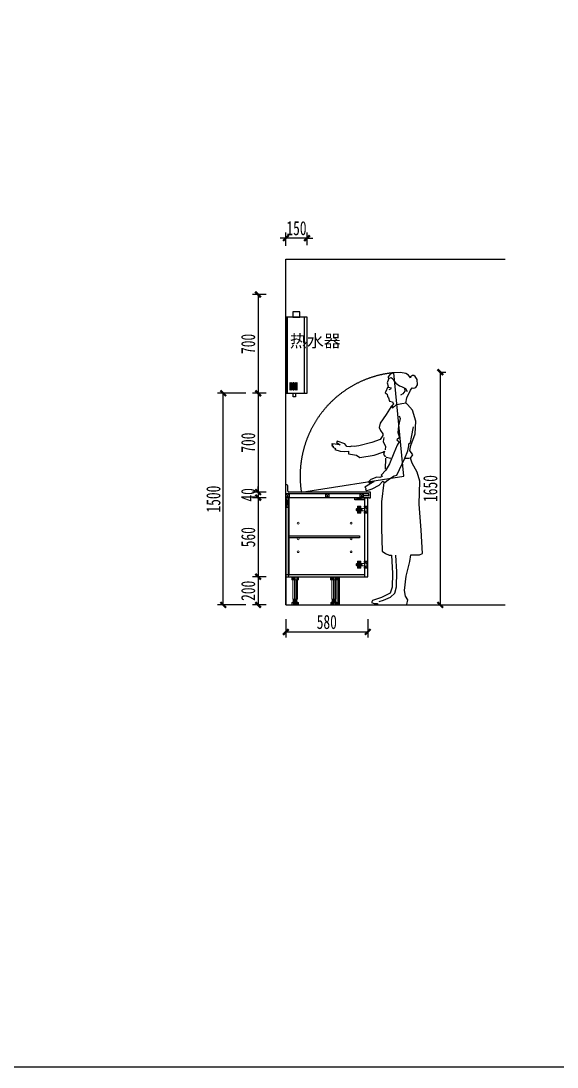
# Model space of a CAD drawing. Header units: millimetres. Extents: x 3104083 to 3173399, y -3165492 to -3044687.
# Drawn here: x 3123048 to 3126849, y -3144882 to -3137467 of the extents above; entities that cross this region are included whole.
import ezdxf

# ---------------------------------------------------------------- set-up
doc = ezdxf.new("R2010")
doc.units = ezdxf.units.MM
doc.header["$LTSCALE"] = 500
doc.header["$MEASUREMENT"] = 0
doc.header["$PDMODE"] = 2
doc.linetypes.add('ACAD_ISO03W100', pattern=[30, 12, -18])
doc.layers.get('0').update_dxf_attribs({"linetype": 'CONTINUOUS'})
doc.layers.get('DEFPOINTS').update_dxf_attribs({"linetype": 'CONTINUOUS'})
for name, color, linetype in [('1', 1, 'CONTINUOUS'), ('D-节点尺寸', 5, 'CONTINUOUS'), ('ZB_厨柜', 7, 'CONTINUOUS'), ('台面', 4, 'CONTINUOUS'), ('柜体', 2, 'CONTINUOUS')]:
    doc.layers.add(name, color=color, linetype=linetype)
for name, color, linetype, lineweight in [('五金辅助件', 25, 'CONTINUOUS', 13), ('墙体', 6, 'CONTINUOUS', 25), ('标注', 7, 'CONTINUOUS', 25)]:
    doc.layers.add(name, color=color, linetype=linetype, lineweight=lineweight)
doc.styles.add('DIM', font='SimSun.ttf', dxfattribs={"width": 0.7})
doc.styles.add('平面图尺寸', font='SimSun.ttf', dxfattribs={"height": 110})
doc.dimstyles.new('40', dxfattribs={"dimscale": 40, "dimtxt": 2.5, "dimasz": 1, "dimexe": 1, "dimexo": 1, "dimgap": 0.5, "dimtad": 1, "dimdec": 0, "dimzin": 0, "dimdsep": 46, "dimtxsty": 'DIM', "dimblk": 'ARCHTICK', "dimcen": 0, "dimclrd": 5, "dimclre": 5, "dimclrt": 35, "dimadec": 0, "dimazin": 0, "dimtfac": 0.5, "dimtdec": 0, "dimtix": 1, "dimtmove": 2, "dimatfit": 2, "dimldrblk": 'A', "dimfxl": 0, "dimtolj": 1, "dimtzin": 0, "dimlwd": -1, "dimlwe": -1, "dimarcsym": 0})

# ---------------------------------------------------------------- blocks, each defined once
blk = doc.blocks.new('_ArchTick')
at = {"color": 0, "linetype": 'ByBlock', "const_width": 0.4}
blk.add_lwpolyline([(-0.5, -0.5), (0.5, 0.5)], dxfattribs=at)
blk = doc.blocks.new('*D2087')
at = {"layer": 'D-节点尺寸', "color": 5, "ltscale": 100}
for p, q in [((3124926.6, -3141707.5), (3124926.6, -3141838)), ((3125506.6, -3141707.5), (3125506.6, -3141838)), ((3124926.6, -3141798), (3125506.6, -3141798))]:
    blk.add_line(p, q, dxfattribs=at)
at = {"layer": 'DEFPOINTS', "color": 0, "ltscale": 100}
for p in [(3124926.6, -3141667.5), (3125506.6, -3141667.5), (3125506.6, -3141798)]:
    blk.add_point(p, dxfattribs=at)
at = {"layer": 'D-节点尺寸', "color": 5, "ltscale": 100, "xscale": 40, "yscale": 40, "zscale": 40, "rotation": 180}
blk.add_blockref('_ArchTick', (3124926.6, -3141798), dxfattribs=at)
at = {"layer": 'D-节点尺寸', "color": 5, "ltscale": 100, "xscale": 40, "yscale": 40, "zscale": 40}
blk.add_blockref('_ArchTick', (3125506.6, -3141798), dxfattribs=at)
at = {"layer": 'D-节点尺寸', "color": 35, "ltscale": 100, "insert": (3125216.6, -3141728), "char_height": 100, "attachment_point": 5, "style": 'DIM'}
blk.add_mtext('\\A1;580', dxfattribs=at)
blk = doc.blocks.new('A')
for p, q in [((-0.37, 0), (-2.13, 0)), ((-1.44, 1.15), (-1.09, 1.44)), ((-1.44, 1.15), (-0.37, 0)), ((-1.44, -1.15), (-0.37, 0)), ((-1.09, 1.44), (0, 0)), ((-1.09, -1.44), (0, 0)), ((-1.44, -1.15), (-1.09, -1.44))]:
    blk.add_line(p, q)
for points in [[(-1.44, 1.15), (-1.09, 1.44), (-0.37, 0), (0, 0)], [(-1.44, -1.15), (-1.09, -1.44), (-0.37, 0), (0, 0)]]:
    blk.add_solid(points)
blk = doc.blocks.new('*D2088')
at = {"layer": 'D-节点尺寸', "color": 5, "ltscale": 100}
for p, q in [((3124926.6, -3139061.9), (3124926.6, -3138966.9)), ((3125076.6, -3139056.9), (3125076.6, -3138966.9)), ((3124926.6, -3139006.9), (3124886.6, -3139006.9)), ((3125076.6, -3139006.9), (3124926.6, -3139006.9)), ((3125076.6, -3139006.9), (3125116.6, -3139006.9))]:
    blk.add_line(p, q, dxfattribs=at)
at = {"layer": 'DEFPOINTS', "color": 0, "ltscale": 100}
for p in [(3124926.6, -3139006.9), (3124926.6, -3139101.9), (3125076.6, -3139096.9)]:
    blk.add_point(p, dxfattribs=at)
at = {"layer": 'D-节点尺寸', "color": 5, "ltscale": 100, "xscale": 40, "yscale": 40, "zscale": 40}
blk.add_blockref('_ArchTick', (3124926.6, -3139006.9), dxfattribs=at)
at = {"layer": 'D-节点尺寸', "color": 5, "ltscale": 100, "xscale": 40, "yscale": 40, "zscale": 40, "rotation": 180}
blk.add_blockref('_ArchTick', (3125076.6, -3139006.9), dxfattribs=at)
at = {"layer": 'D-节点尺寸', "color": 35, "ltscale": 100, "insert": (3125001.6, -3138936.9), "char_height": 100, "attachment_point": 5, "style": 'DIM'}
blk.add_mtext('\\A1;150', dxfattribs=at)
blk = doc.blocks.new('*D2089')
at = {"layer": 'D-节点尺寸', "color": 5, "ltscale": 100}
for p, q in [((3124786.5, -3139406.5), (3124689.5, -3139406.5)), ((3124729.5, -3139406.5), (3124729.5, -3140106.5)), ((3124786.5, -3140106.5), (3124689.5, -3140106.5))]:
    blk.add_line(p, q, dxfattribs=at)
at = {"layer": 'DEFPOINTS', "color": 0, "ltscale": 100}
for p in [(3124826.5, -3139406.5), (3124729.5, -3140106.5), (3124826.5, -3140106.5)]:
    blk.add_point(p, dxfattribs=at)
at = {"layer": 'D-节点尺寸', "color": 5, "ltscale": 100, "xscale": 40, "yscale": 40, "zscale": 40}
for p, rotation in [((3124729.5, -3139406.5), 90), ((3124729.5, -3140106.5), 270)]:
    blk.add_blockref('_ArchTick', p, dxfattribs=dict(at, rotation=rotation))
at = {"layer": 'D-节点尺寸', "color": 35, "ltscale": 100, "insert": (3124659.5, -3139756.5), "char_height": 100, "attachment_point": 5, "rotation": 90, "style": 'DIM'}
blk.add_mtext('\\A1;700', dxfattribs=at)
blk = doc.blocks.new('*D2090')
at = {"layer": 'D-节点尺寸', "color": 5, "ltscale": 100}
for p, q in [((3124786.5, -3140106.5), (3124689.5, -3140106.5)), ((3124729.5, -3140106.5), (3124729.5, -3140806.5)), ((3124786.5, -3140806.5), (3124689.5, -3140806.5))]:
    blk.add_line(p, q, dxfattribs=at)
at = {"layer": 'DEFPOINTS', "color": 0, "ltscale": 100}
for p in [(3124826.5, -3140106.5), (3124729.5, -3140806.5), (3124826.5, -3140806.5)]:
    blk.add_point(p, dxfattribs=at)
at = {"layer": 'D-节点尺寸', "color": 5, "ltscale": 100, "xscale": 40, "yscale": 40, "zscale": 40}
for p, rotation in [((3124729.5, -3140106.5), 90), ((3124729.5, -3140806.5), 270)]:
    blk.add_blockref('_ArchTick', p, dxfattribs=dict(at, rotation=rotation))
at = {"layer": 'D-节点尺寸', "color": 35, "ltscale": 100, "insert": (3124659.5, -3140456.5), "char_height": 100, "attachment_point": 5, "rotation": 90, "style": 'DIM'}
blk.add_mtext('\\A1;700', dxfattribs=at)
blk = doc.blocks.new('*D2091')
at = {"layer": 'D-节点尺寸', "color": 5, "ltscale": 100}
for p, q in [((3124729.5, -3140806.5), (3124729.5, -3140766.5)), ((3124786.5, -3140806.5), (3124689.5, -3140806.5)), ((3124729.5, -3140806.5), (3124729.5, -3140846.5)), ((3124786.5, -3140846.5), (3124689.5, -3140846.5)), ((3124729.5, -3140846.5), (3124729.5, -3140886.5))]:
    blk.add_line(p, q, dxfattribs=at)
at = {"layer": 'DEFPOINTS', "color": 0, "ltscale": 100}
for p in [(3124826.5, -3140806.5), (3124729.5, -3140846.5), (3124826.5, -3140846.5)]:
    blk.add_point(p, dxfattribs=at)
at = {"layer": 'D-节点尺寸', "color": 5, "ltscale": 100, "xscale": 40, "yscale": 40, "zscale": 40}
for p, rotation in [((3124729.5, -3140806.5), 270), ((3124729.5, -3140846.5), 90)]:
    blk.add_blockref('_ArchTick', p, dxfattribs=dict(at, rotation=rotation))
at = {"layer": 'D-节点尺寸', "color": 35, "ltscale": 100, "insert": (3124659.5, -3140826.5), "char_height": 100, "attachment_point": 5, "rotation": 90, "style": 'DIM'}
blk.add_mtext('\\A1;40', dxfattribs=at)
blk = doc.blocks.new('*D2092')
at = {"layer": 'D-节点尺寸', "color": 5, "ltscale": 100}
for p, q in [((3124786.5, -3140846.5), (3124689.5, -3140846.5)), ((3124729.5, -3140846.5), (3124729.5, -3141406.5)), ((3124786.5, -3141406.5), (3124689.5, -3141406.5))]:
    blk.add_line(p, q, dxfattribs=at)
at = {"layer": 'DEFPOINTS', "color": 0, "ltscale": 100}
for p in [(3124826.5, -3140846.5), (3124729.5, -3141406.5), (3124826.5, -3141406.5)]:
    blk.add_point(p, dxfattribs=at)
at = {"layer": 'D-节点尺寸', "color": 5, "ltscale": 100, "xscale": 40, "yscale": 40, "zscale": 40}
for p, rotation in [((3124729.5, -3140846.5), 90), ((3124729.5, -3141406.5), 270)]:
    blk.add_blockref('_ArchTick', p, dxfattribs=dict(at, rotation=rotation))
at = {"layer": 'D-节点尺寸', "color": 35, "ltscale": 100, "insert": (3124659.5, -3141126.5), "char_height": 100, "attachment_point": 5, "rotation": 90, "style": 'DIM'}
blk.add_mtext('\\A1;560', dxfattribs=at)
blk = doc.blocks.new('*D2093')
at = {"layer": 'D-节点尺寸', "color": 5, "ltscale": 100}
for p, q in [((3124786.5, -3141406.5), (3124689.5, -3141406.5)), ((3124729.5, -3141406.5), (3124729.5, -3141606.5)), ((3124786.5, -3141606.5), (3124689.5, -3141606.5))]:
    blk.add_line(p, q, dxfattribs=at)
at = {"layer": 'DEFPOINTS', "color": 0, "ltscale": 100}
for p in [(3124826.5, -3141406.5), (3124729.5, -3141606.5), (3124826.5, -3141606.5)]:
    blk.add_point(p, dxfattribs=at)
at = {"layer": 'D-节点尺寸', "color": 5, "ltscale": 100, "xscale": 40, "yscale": 40, "zscale": 40}
for p, rotation in [((3124729.5, -3141406.5), 90), ((3124729.5, -3141606.5), 270)]:
    blk.add_blockref('_ArchTick', p, dxfattribs=dict(at, rotation=rotation))
at = {"layer": 'D-节点尺寸', "color": 35, "ltscale": 100, "insert": (3124659.5, -3141506.5), "char_height": 100, "attachment_point": 5, "rotation": 90, "style": 'DIM'}
blk.add_mtext('\\A1;200', dxfattribs=at)
blk = doc.blocks.new('F02FMA01')
at = {"color": 0, "linetype": 'ByBlock'}
for p, q in [((18.7, 1491.9), (3.4, 1481)), ((34.1, 1509.5), (18.7, 1491.9)), ((31.9, 1529.2), (34.1, 1509.5)), ((-104.6, 1034.2), (-107.3, 956.5))]:
    blk.add_line(p, q, dxfattribs=at)
for points in [[(40.6, 1426.2), (47.8, 1462.5), (73.5, 1518.2), (84.5, 1533.6), (97.6, 1531.4), (112.4, 1537.3), (123.3, 1554.8), (121.8, 1592.7), (107.4, 1613.2), (96.4, 1622), (86.7, 1621.2), (73.5, 1612.4), (73.5, 1603.7), (60.4, 1623.4), (40.6, 1636.5), (3.4, 1643.1), (-44.9, 1640.9), (-71.2, 1629.9), (-84.3, 1612.4), (-82.1, 1594.9), (-90.9, 1568.6), (-84.9, 1544.7), (-106.7, 1499.2), (-93.1, 1489.7), (-90, 1471.6), (-81.7, 1461.9), (-75.6, 1439.4), (-53.6, 1435), (-47.1, 1417.5), (-64.6, 1402.1), (-99.7, 1345.2), (-141.3, 1283.8), (-147.9, 1253.2), (-139.1, 1231.2), (-121.6, 1207.1), (-121.6, 1196.2), (-141.3, 1167.7), (-200.5, 1145.8), (-292.6, 1121.7), (-325.5, 1117.3), (-343.1, 1119.5), (-356.2, 1115.1), (-378.1, 1117.3), (-391.3, 1137), (-446.1, 1154.6), (-450.5, 1145.8), (-424.2, 1130.5), (-479, 1137), (-485.6, 1134.9), (-476.8, 1130.5), (-487.8, 1123.9), (-472.4, 1117.3), (-476.8, 1112.9), (-459.3, 1104.2), (-463.6, 1097.6), (-424.2, 1084.5), (-391.3, 1082.3), (-367.2, 1084.5), (-365, 1066.9), (-310.2, 1056), (-286, 1040.7), (-183, 1056), (-123.8, 1077.9), (-110.6, 1084.5), (-117.2, 1060.4), (-104.1, 1045)], [(-75.6, 1601.5), (-64.6, 1608), (-51.4, 1597.1), (-42.7, 1581.8), (-29.5, 1566.4), (-5.4, 1548.9), (9.9, 1542.3), (38.5, 1529.2), (49.4, 1507.3)], [(-82.1, 1537.9), (-62.9, 1532.6), (-69, 1524.8), (-79.9, 1520.4)], [(73.5, 1036.3), (88.9, 1058.2), (69.1, 1088.9), (75.7, 1126.1), (106.4, 1207.1), (110.8, 1297), (86.7, 1375.8), (51.6, 1415.3), (42.8, 1424), (12.1, 1419.6), (-12, 1415.3), (-31.7, 1410.9), (-53.6, 1389), (-51.4, 1406.5)], [(-7.6, 1334.2), (-1, 1316.7), (-12, 1264.1), (-16.4, 1218.1), (-5.4, 1180.9), (-22.9, 1165.5), (-7.6, 1150.2), (-20.7, 1128.3), (-44.9, 1071.3), (-75.6, 994.7), (-101.9, 950.8), (-134.8, 915.8), (-128.2, 904.8), (-143.5, 898.3), (-165.5, 900.5), (-207.1, 882.9), (-224.7, 867.6), (-220.3, 861), (-185.2, 869.8), (-251, 830.4), (-244.4, 823.8), (-246.6, 812.8), (-235.6, 806.3), (-220.3, 810.6), (-198.3, 817.2), (-147.9, 843.5), (-121.6, 872), (-108.4, 863.2), (-82.1, 885.1), (-42.7, 909.2), (-22.9, 913.6), (34.1, 1036.3), (53.8, 1086.7), (62.6, 1121.7), (62.6, 1137), (73.5, 1145.8), (80.1, 1183.1), (95.5, 1257.5)], [(-115, 1180.9), (-119.4, 1152.4), (-104.1, 1117.3), (-106.3, 1095.4)], [(-99.7, 1042.8), (-66.8, 1034.1)], [(-115.7, 862), (-132.4, 725.9), (-132.4, 539.7), (-126.8, 375.8), (-104.6, 359.2), (-76.8, 348), (-60.1, 348), (-54.5, 217.5), (-57.3, 120.2), (-71.2, 78.6), (-132.4, 48), (-196.3, 25.8), (-201.9, 11.9), (-185.2, 6.3), (-160.2, 6.3), (-157.4, -4.8), (-115.7, -4.8), (48.4, -2), (53.9, 31.3), (37.2, 56.3), (31.7, 98), (42.8, 198), (67.8, 303.6), (76.2, 350.8), (137.3, 350.8), (159.6, 359.2), (148.5, 525.8), (134.6, 709.2), (140.1, 873.1), (120.7, 937), (84.5, 1000.9), (73.4, 1034.2), (37.2, 1031.5)], [(38.5, 1034.1), (62.6, 1034.1)], [(-149.1, 20.2), (-118.5, 28.6), (-68.4, 50.8), (-37.8, 78.6), (-26.7, 123), (-23.9, 228.6), (-29.5, 348)]]:
    blk.add_lwpolyline(points, dxfattribs=at)
blk = doc.blocks.new('*D2094')
at = {"layer": 'D-节点尺寸', "color": 5, "ltscale": 100}
for p, q in [((3126021.1, -3139956.5), (3126061.1, -3139956.5)), ((3126021.1, -3139956.5), (3126021.1, -3141606.5)), ((3126021.1, -3141606.5), (3126061.1, -3141606.5))]:
    blk.add_line(p, q, dxfattribs=at)
at = {"layer": 'DEFPOINTS', "color": 0, "ltscale": 100}
for p in [(3125992.3, -3139956.5), (3125992.3, -3141606.5), (3126021.1, -3141606.5)]:
    blk.add_point(p, dxfattribs=at)
at = {"layer": 'D-节点尺寸', "color": 5, "ltscale": 100, "xscale": 40, "yscale": 40, "zscale": 40}
for p, rotation in [((3126021.1, -3139956.5), 90), ((3126021.1, -3141606.5), 270)]:
    blk.add_blockref('_ArchTick', p, dxfattribs=dict(at, rotation=rotation))
at = {"layer": 'D-节点尺寸', "color": 35, "ltscale": 100, "insert": (3125951.1, -3140781.5), "char_height": 100, "attachment_point": 5, "rotation": 90, "style": 'DIM'}
blk.add_mtext('\\A1;1650', dxfattribs=at)
blk = doc.blocks.new('A$C1CAE66FB')
at = {"layer": 'ZB_厨柜', "color": 251}
for p, q in [((10, 564.8), (10, 24.8)), ((130, 564.8), (130, 24.8))]:
    blk.add_line(p, q, dxfattribs=at)
for points in [[(50.2, 564.8), (99.8, 564.8), (99.8, 603.2), (50.2, 603.2)], [(0, 24.8), (150, 24.8), (150, 564.8), (0, 564.8)], [(27.7, 49.5), (32.7, 49.5), (32.7, 99.3), (27.7, 99.3)], [(39.7, 49.5), (44.7, 49.5), (44.7, 99.3), (39.7, 99.3)], [(50.7, 49.5), (55.7, 49.5), (55.7, 99.3), (50.7, 99.3)], [(62.7, 49.5), (67.7, 49.5), (67.7, 99.3), (62.7, 99.3)], [(74.2, 49.5), (79.2, 49.5), (79.2, 99.3), (74.2, 99.3)], [(52.7, 24.8), (67.3, 24.8), (67.3, 0), (52.7, 0)]]:
    blk.add_lwpolyline(points, close=True, dxfattribs=at)
blk = doc.blocks.new('*D2095')
at = {"layer": 'D-节点尺寸', "color": 5, "ltscale": 100}
for p, q in [((3124642.8, -3140106.5), (3124442.8, -3140106.5)), ((3124482.8, -3141606.5), (3124482.8, -3140106.5)), ((3124642.8, -3141606.5), (3124442.8, -3141606.5))]:
    blk.add_line(p, q, dxfattribs=at)
at = {"layer": 'DEFPOINTS', "color": 0, "ltscale": 100}
for p in [(3124482.8, -3140106.5), (3124826.5, -3140106.5), (3124826.5, -3141606.5)]:
    blk.add_point(p, dxfattribs=at)
at = {"layer": 'D-节点尺寸', "color": 5, "ltscale": 100, "xscale": 40, "yscale": 40, "zscale": 40}
for p, rotation in [((3124482.8, -3140106.5), 90), ((3124482.8, -3141606.5), 270)]:
    blk.add_blockref('_ArchTick', p, dxfattribs=dict(at, rotation=rotation))
at = {"layer": 'D-节点尺寸', "color": 35, "ltscale": 100, "insert": (3124412.8, -3140856.5), "char_height": 100, "attachment_point": 5, "rotation": 90, "style": 'DIM'}
blk.add_mtext('\\A1;1500', dxfattribs=at)

msp = doc.modelspace()

# ---------------------------------------------------------------- linework, layer by layer
at = {"layer": 'D-节点尺寸', "color": 251, "ltscale": 100}
msp.add_lwpolyline([(3104083.146, -3130052.581), (3173399.353, -3130052.581), (3173399.353, -3144882.223), (3104083.146, -3144882.223)], close=True, dxfattribs=at)
at = {"layer": '五金辅助件', "linetype": 'ACAD_ISO03W100'}
for p, q in [((3124926.595, -3140846.491), (3124926.595, -3140819.491)), ((3124951.595, -3140819.491), (3124926.595, -3140846.491)), ((3124926.595, -3140819.491), (3124951.595, -3140846.491)), ((3124951.595, -3140846.491), (3124951.595, -3140819.491)), ((3125207.595, -3140846.491), (3125207.595, -3140819.491)), ((3125232.595, -3140819.491), (3125207.595, -3140846.491)), ((3125207.595, -3140819.491), (3125232.595, -3140846.491)), ((3125232.595, -3140846.491), (3125232.595, -3140819.491)), ((3125451.595, -3140846.491), (3125451.595, -3140819.491)), ((3125476.595, -3140819.491), (3125451.595, -3140846.491)), ((3125451.595, -3140819.491), (3125476.595, -3140846.491)), ((3125476.595, -3140846.491), (3125476.595, -3140819.491))]:
    msp.add_line(p, q, dxfattribs=at)
at = {"layer": '五金辅助件'}
for p, q in [((3125435.235, -3140921.188), (3125435.235, -3140908.931)), ((3125436.195, -3140921.188), (3125436.195, -3140908.931)), ((3125454.435, -3140906.051), (3125438.115, -3140906.051)), ((3125454.435, -3140907.011), (3125438.115, -3140907.011)), ((3125442.652, -3140913.778), (3125445.258, -3140916.174)), ((3125443.627, -3140912.718), (3125446.232, -3140915.114)), ((3125443.875, -3140912.539), (3125443.875, -3140911.331)), ((3125445.258, -3140916.174), (3125443.958, -3140917.587)), ((3125443.958, -3140917.587), (3125445.018, -3140918.562)), ((3125448.195, -3140910.851), (3125444.355, -3140910.851)), ((3125446.318, -3140917.149), (3125445.018, -3140918.562)), ((3125447.532, -3140913.701), (3125446.232, -3140915.114)), ((3125446.318, -3140917.149), (3125448.923, -3140919.544)), ((3125448.592, -3140914.675), (3125447.292, -3140916.089)), ((3125447.292, -3140916.089), (3125449.898, -3140918.484)), ((3125447.532, -3140913.701), (3125448.592, -3140914.675)), ((3125448.675, -3140912.539), (3125448.675, -3140911.331)), ((3125456.355, -3140921.411), (3125456.355, -3140908.931)), ((3125457.315, -3140921.411), (3125457.315, -3140908.931)), ((3125480.835, -3140910.453), (3125481.325, -3140910.453)), ((3125480.835, -3140911.413), (3125481.325, -3140911.413)), ((3125481.325, -3140911.413), (3125481.325, -3140910.453)), ((3125482.275, -3140907.093), (3125483.715, -3140907.093)), ((3125482.275, -3140914.773), (3125483.715, -3140914.773)), ((3125483.715, -3140958.851), (3125483.715, -3140904.131)), ((3125483.715, -3140904.131), (3125486.595, -3140904.131)), ((3125488.137, -3140908.053), (3125486.595, -3140907.668)), ((3125488.137, -3140913.813), (3125486.595, -3140914.199)), ((3125490.057, -3140908.053), (3125488.137, -3140907.573)), ((3125488.137, -3140914.293), (3125488.137, -3140907.573)), ((3125490.057, -3140913.813), (3125488.137, -3140914.293)), ((3125491.977, -3140908.053), (3125490.057, -3140907.573)), ((3125490.057, -3140914.293), (3125490.057, -3140907.573)), ((3125491.977, -3140913.813), (3125490.057, -3140914.293)), ((3125493.897, -3140908.053), (3125491.977, -3140907.573)), ((3125491.977, -3140914.293), (3125491.977, -3140907.573)), ((3125493.897, -3140913.813), (3125491.977, -3140914.293)), ((3125495.817, -3140908.053), (3125493.897, -3140907.573)), ((3125493.897, -3140914.293), (3125493.897, -3140907.573)), ((3125495.817, -3140913.813), (3125493.897, -3140914.293)), ((3125497.737, -3140908.053), (3125495.817, -3140907.573)), ((3125495.817, -3140914.293), (3125495.817, -3140907.573)), ((3125497.737, -3140913.813), (3125495.817, -3140914.293)), ((3125499.657, -3140908.053), (3125497.737, -3140907.573)), ((3125497.737, -3140914.293), (3125497.737, -3140907.573)), ((3125499.657, -3140913.813), (3125497.737, -3140914.293)), ((3125499.657, -3140913.813), (3125499.657, -3140908.053)), ((3125425.635, -3140936.057), (3125425.635, -3140926.926)), ((3125426.319, -3140926.006), (3125427.679, -3140925.598)), ((3125427.679, -3140937.385), (3125426.319, -3140936.977)), ((3125426.595, -3140935.343), (3125426.595, -3140927.64)), ((3125427.279, -3140926.72), (3125427.679, -3140926.6)), ((3125427.679, -3140936.382), (3125427.279, -3140936.262)), ((3125427.679, -3140923.331), (3125483.715, -3140923.331)), ((3125427.679, -3140928.131), (3125427.679, -3140923.331)), ((3125427.679, -3140927.651), (3125437.279, -3140927.651)), ((3125427.679, -3140939.651), (3125427.679, -3140934.851)), ((3125427.679, -3140935.331), (3125437.279, -3140935.331)), ((3125427.679, -3140939.651), (3125483.715, -3140939.651)), ((3125428.639, -3140929.091), (3125433.417, -3140929.091)), ((3125428.639, -3140933.891), (3125433.417, -3140933.891)), ((3125435.552, -3140930.951), (3125432.511, -3140931.649)), ((3125435.874, -3140932.354), (3125432.834, -3140933.053)), ((3125436.525, -3140928.757), (3125435.122, -3140929.08)), ((3125435.122, -3140929.08), (3125435.552, -3140930.951)), ((3125435.235, -3140954.051), (3125435.235, -3140941.794)), ((3125435.874, -3140932.354), (3125436.304, -3140934.225)), ((3125436.195, -3140954.051), (3125436.195, -3140941.794)), ((3125437.708, -3140933.903), (3125436.304, -3140934.225)), ((3125436.525, -3140928.757), (3125436.955, -3140930.628)), ((3125439.996, -3140929.93), (3125436.955, -3140930.628)), ((3125440.319, -3140931.333), (3125437.278, -3140932.032)), ((3125437.278, -3140932.032), (3125437.708, -3140933.903)), ((3125454.435, -3140955.971), (3125438.115, -3140955.971)), ((3125454.435, -3140956.931), (3125438.115, -3140956.931)), ((3125441.119, -3140931.971), (3125441.119, -3140931.011)), ((3125445.412, -3140946.311), (3125441.962, -3140947.103)), ((3125445.735, -3140947.714), (3125442.285, -3140948.507)), ((3125443.875, -3140920.931), (3125443.875, -3140919.723)), ((3125443.875, -3140942.051), (3125443.875, -3140943.259)), ((3125443.875, -3140950.443), (3125443.875, -3140951.651)), ((3125448.195, -3140921.411), (3125444.355, -3140921.411)), ((3125448.195, -3140941.571), (3125444.355, -3140941.571)), ((3125448.195, -3140952.131), (3125444.355, -3140952.131)), ((3125444.959, -3140934.371), (3125444.959, -3140928.611)), ((3125446.386, -3140944.117), (3125444.982, -3140944.44)), ((3125444.982, -3140944.44), (3125445.412, -3140946.311)), ((3125445.735, -3140947.714), (3125446.164, -3140949.585)), ((3125445.919, -3140927.651), (3125454.559, -3140927.651)), ((3125445.919, -3140935.331), (3125454.559, -3140935.331)), ((3125447.568, -3140949.263), (3125446.164, -3140949.585)), ((3125446.386, -3140944.117), (3125446.816, -3140945.988)), ((3125450.265, -3140945.196), (3125446.816, -3140945.988)), ((3125450.588, -3140946.599), (3125447.138, -3140947.392)), ((3125447.138, -3140947.392), (3125447.568, -3140949.263)), ((3125448.675, -3140920.931), (3125448.675, -3140919.723)), ((3125448.675, -3140942.051), (3125448.675, -3140943.259)), ((3125448.675, -3140950.443), (3125448.675, -3140951.651)), ((3125455.519, -3140934.371), (3125455.519, -3140928.611)), ((3125456.355, -3140954.051), (3125456.355, -3140941.571)), ((3125457.315, -3140954.051), (3125457.315, -3140941.571)), ((3125459.42, -3140930.66), (3125462.134, -3140931.623)), ((3125459.741, -3140929.755), (3125462.455, -3140930.718)), ((3125462.426, -3140932.236), (3125461.463, -3140934.95)), ((3125463.331, -3140932.557), (3125462.368, -3140935.271)), ((3125464.031, -3140927.712), (3125463.068, -3140930.426)), ((3125463.944, -3140932.265), (3125466.658, -3140933.228)), ((3125464.936, -3140928.033), (3125463.973, -3140930.747)), ((3125464.265, -3140931.36), (3125466.979, -3140932.323)), ((3125480.835, -3140951.57), (3125481.325, -3140951.57)), ((3125480.835, -3140952.53), (3125481.325, -3140952.53)), ((3125481.325, -3140951.57), (3125481.325, -3140952.53)), ((3125482.275, -3140948.21), (3125483.715, -3140948.21)), ((3125482.275, -3140955.89), (3125483.715, -3140955.89)), ((3125483.715, -3140958.851), (3125486.595, -3140958.851)), ((3125486.595, -3140920.931), (3125495.817, -3140920.931)), ((3125486.595, -3140942.051), (3125495.817, -3140942.051)), ((3125488.137, -3140949.17), (3125486.595, -3140948.784)), ((3125488.137, -3140954.93), (3125486.595, -3140955.315)), ((3125488.137, -3140948.69), (3125488.137, -3140955.41)), ((3125490.057, -3140949.17), (3125488.137, -3140948.69)), ((3125490.057, -3140954.93), (3125488.137, -3140955.41)), ((3125490.057, -3140948.69), (3125490.057, -3140955.41)), ((3125491.977, -3140949.17), (3125490.057, -3140948.69)), ((3125491.977, -3140954.93), (3125490.057, -3140955.41)), ((3125491.977, -3140948.69), (3125491.977, -3140955.41)), ((3125493.897, -3140949.17), (3125491.977, -3140948.69)), ((3125493.897, -3140954.93), (3125491.977, -3140955.41)), ((3125493.897, -3140948.69), (3125493.897, -3140955.41)), ((3125495.817, -3140949.17), (3125493.897, -3140948.69)), ((3125495.817, -3140954.93), (3125493.897, -3140955.41)), ((3125495.817, -3140948.69), (3125495.817, -3140955.41)), ((3125497.737, -3140949.17), (3125495.817, -3140948.69)), ((3125497.737, -3140954.93), (3125495.817, -3140955.41)), ((3125497.737, -3140948.69), (3125497.737, -3140955.41)), ((3125499.657, -3140949.17), (3125497.737, -3140948.69)), ((3125499.657, -3140954.93), (3125497.737, -3140955.41)), ((3125499.657, -3140938.211), (3125499.657, -3140924.771)), ((3125499.657, -3140949.17), (3125499.657, -3140954.93)), ((3125425.635, -3141316.926), (3125425.635, -3141326.057)), ((3125427.679, -3141315.598), (3125426.319, -3141316.006)), ((3125426.319, -3141326.977), (3125427.679, -3141327.385)), ((3125426.595, -3141317.64), (3125426.595, -3141325.343)), ((3125427.679, -3141316.6), (3125427.279, -3141316.72)), ((3125427.279, -3141326.262), (3125427.679, -3141326.382)), ((3125427.679, -3141313.331), (3125483.715, -3141313.331)), ((3125427.679, -3141313.331), (3125427.679, -3141318.131)), ((3125427.679, -3141317.651), (3125437.279, -3141317.651)), ((3125427.679, -3141324.851), (3125427.679, -3141329.651)), ((3125427.679, -3141325.331), (3125437.279, -3141325.331)), ((3125427.679, -3141329.651), (3125483.715, -3141329.651)), ((3125428.639, -3141319.091), (3125433.417, -3141319.091)), ((3125428.639, -3141323.891), (3125433.417, -3141323.891)), ((3125435.552, -3141322.032), (3125432.511, -3141321.333)), ((3125435.874, -3141320.628), (3125432.834, -3141319.93)), ((3125435.122, -3141323.903), (3125435.552, -3141322.032)), ((3125436.525, -3141324.225), (3125435.122, -3141323.903)), ((3125435.235, -3141298.931), (3125435.235, -3141311.188)), ((3125435.235, -3141331.794), (3125435.235, -3141344.051)), ((3125435.874, -3141320.628), (3125436.304, -3141318.757)), ((3125436.195, -3141298.931), (3125436.195, -3141311.188)), ((3125436.195, -3141331.794), (3125436.195, -3141344.051)), ((3125437.708, -3141319.08), (3125436.304, -3141318.757)), ((3125436.525, -3141324.225), (3125436.955, -3141322.354)), ((3125439.996, -3141323.053), (3125436.955, -3141322.354)), ((3125437.278, -3141320.951), (3125437.708, -3141319.08)), ((3125440.319, -3141321.649), (3125437.278, -3141320.951)), ((3125454.435, -3141296.051), (3125438.115, -3141296.051)), ((3125454.435, -3141297.011), (3125438.115, -3141297.011)), ((3125454.435, -3141345.971), (3125438.115, -3141345.971)), ((3125454.435, -3141346.931), (3125438.115, -3141346.931)), ((3125441.119, -3141321.011), (3125441.119, -3141321.971)), ((3125445.412, -3141306.672), (3125441.962, -3141305.879)), ((3125445.735, -3141305.268), (3125442.285, -3141304.476)), ((3125442.652, -3141339.204), (3125445.258, -3141336.809)), ((3125443.627, -3141340.264), (3125446.232, -3141337.869)), ((3125443.875, -3141302.539), (3125443.875, -3141301.331)), ((3125443.875, -3141310.931), (3125443.875, -3141309.723)), ((3125443.875, -3141332.051), (3125443.875, -3141333.259)), ((3125443.875, -3141340.443), (3125443.875, -3141341.651)), ((3125443.958, -3141335.395), (3125445.018, -3141334.421)), ((3125445.258, -3141336.809), (3125443.958, -3141335.395)), ((3125448.195, -3141300.851), (3125444.355, -3141300.851)), ((3125448.195, -3141311.411), (3125444.355, -3141311.411)), ((3125448.195, -3141331.571), (3125444.355, -3141331.571)), ((3125448.195, -3141342.131), (3125444.355, -3141342.131)), ((3125444.959, -3141318.611), (3125444.959, -3141324.371)), ((3125444.982, -3141308.543), (3125445.412, -3141306.672)), ((3125446.386, -3141308.865), (3125444.982, -3141308.543)), ((3125446.318, -3141335.834), (3125445.018, -3141334.421)), ((3125445.735, -3141305.268), (3125446.164, -3141303.397)), ((3125445.919, -3141317.651), (3125454.559, -3141317.651)), ((3125445.919, -3141325.331), (3125454.559, -3141325.331)), ((3125447.568, -3141303.72), (3125446.164, -3141303.397)), ((3125447.532, -3141339.282), (3125446.232, -3141337.869)), ((3125446.318, -3141335.834), (3125448.923, -3141333.438)), ((3125446.386, -3141308.865), (3125446.816, -3141306.994)), ((3125450.265, -3141307.787), (3125446.816, -3141306.994)), ((3125447.138, -3141305.591), (3125447.568, -3141303.72)), ((3125450.588, -3141306.383), (3125447.138, -3141305.591)), ((3125447.292, -3141336.894), (3125449.898, -3141334.498)), ((3125448.592, -3141338.307), (3125447.292, -3141336.894)), ((3125447.532, -3141339.282), (3125448.592, -3141338.307)), ((3125448.675, -3141302.539), (3125448.675, -3141301.331)), ((3125448.675, -3141310.931), (3125448.675, -3141309.723)), ((3125448.675, -3141332.051), (3125448.675, -3141333.259)), ((3125448.675, -3141340.443), (3125448.675, -3141341.651)), ((3125455.519, -3141318.611), (3125455.519, -3141324.371)), ((3125456.355, -3141298.931), (3125456.355, -3141311.411)), ((3125456.355, -3141331.571), (3125456.355, -3141344.051)), ((3125457.315, -3141298.931), (3125457.315, -3141311.411)), ((3125457.315, -3141331.571), (3125457.315, -3141344.051)), ((3125459.42, -3141322.323), (3125462.134, -3141321.36)), ((3125459.741, -3141323.228), (3125462.455, -3141322.265)), ((3125462.426, -3141320.747), (3125461.463, -3141318.033)), ((3125463.331, -3141320.426), (3125462.368, -3141317.712)), ((3125464.031, -3141325.271), (3125463.068, -3141322.557)), ((3125463.944, -3141320.718), (3125466.658, -3141319.755)), ((3125464.936, -3141324.95), (3125463.973, -3141322.236)), ((3125464.265, -3141321.623), (3125466.979, -3141320.66)), ((3125480.835, -3141300.453), (3125481.325, -3141300.453)), ((3125480.835, -3141301.413), (3125481.325, -3141301.413)), ((3125480.835, -3141341.57), (3125481.325, -3141341.57)), ((3125480.835, -3141342.53), (3125481.325, -3141342.53)), ((3125481.325, -3141301.413), (3125481.325, -3141300.453)), ((3125481.325, -3141341.57), (3125481.325, -3141342.53)), ((3125482.275, -3141297.093), (3125483.715, -3141297.093)), ((3125482.275, -3141304.773), (3125483.715, -3141304.773)), ((3125482.275, -3141338.21), (3125483.715, -3141338.21)), ((3125482.275, -3141345.89), (3125483.715, -3141345.89)), ((3125483.715, -3141294.131), (3125483.715, -3141348.851)), ((3125483.715, -3141294.131), (3125486.595, -3141294.131)), ((3125483.715, -3141348.851), (3125486.595, -3141348.851)), ((3125488.137, -3141298.053), (3125486.595, -3141297.668)), ((3125488.137, -3141303.813), (3125486.595, -3141304.199)), ((3125486.595, -3141310.931), (3125495.817, -3141310.931)), ((3125486.595, -3141332.051), (3125495.817, -3141332.051)), ((3125488.137, -3141339.17), (3125486.595, -3141338.784)), ((3125488.137, -3141344.93), (3125486.595, -3141345.315)), ((3125488.137, -3141304.293), (3125488.137, -3141297.573)), ((3125490.057, -3141298.053), (3125488.137, -3141297.573)), ((3125490.057, -3141303.813), (3125488.137, -3141304.293)), ((3125490.057, -3141339.17), (3125488.137, -3141338.69)), ((3125488.137, -3141338.69), (3125488.137, -3141345.41)), ((3125490.057, -3141344.93), (3125488.137, -3141345.41)), ((3125490.057, -3141304.293), (3125490.057, -3141297.573)), ((3125491.977, -3141298.053), (3125490.057, -3141297.573)), ((3125491.977, -3141303.813), (3125490.057, -3141304.293)), ((3125491.977, -3141339.17), (3125490.057, -3141338.69)), ((3125490.057, -3141338.69), (3125490.057, -3141345.41)), ((3125491.977, -3141344.93), (3125490.057, -3141345.41)), ((3125491.977, -3141304.293), (3125491.977, -3141297.573)), ((3125493.897, -3141298.053), (3125491.977, -3141297.573)), ((3125493.897, -3141303.813), (3125491.977, -3141304.293)), ((3125493.897, -3141339.17), (3125491.977, -3141338.69)), ((3125491.977, -3141338.69), (3125491.977, -3141345.41)), ((3125493.897, -3141344.93), (3125491.977, -3141345.41)), ((3125493.897, -3141304.293), (3125493.897, -3141297.573)), ((3125495.817, -3141298.053), (3125493.897, -3141297.573)), ((3125495.817, -3141303.813), (3125493.897, -3141304.293)), ((3125495.817, -3141339.17), (3125493.897, -3141338.69)), ((3125493.897, -3141338.69), (3125493.897, -3141345.41)), ((3125495.817, -3141344.93), (3125493.897, -3141345.41)), ((3125495.817, -3141304.293), (3125495.817, -3141297.573)), ((3125497.737, -3141298.053), (3125495.817, -3141297.573)), ((3125497.737, -3141303.813), (3125495.817, -3141304.293)), ((3125497.737, -3141339.17), (3125495.817, -3141338.69)), ((3125495.817, -3141338.69), (3125495.817, -3141345.41)), ((3125497.737, -3141344.93), (3125495.817, -3141345.41)), ((3125497.737, -3141304.293), (3125497.737, -3141297.573)), ((3125499.657, -3141298.053), (3125497.737, -3141297.573)), ((3125499.657, -3141303.813), (3125497.737, -3141304.293)), ((3125499.657, -3141339.17), (3125497.737, -3141338.69)), ((3125497.737, -3141338.69), (3125497.737, -3141345.41)), ((3125499.657, -3141344.93), (3125497.737, -3141345.41)), ((3125499.657, -3141303.813), (3125499.657, -3141298.053)), ((3125499.657, -3141314.771), (3125499.657, -3141328.211)), ((3125499.657, -3141339.17), (3125499.657, -3141344.93)), ((3124963.291, -3141406.491), (3124963.291, -3141409.371)), ((3125020.891, -3141406.491), (3124963.291, -3141406.491)), ((3125020.891, -3141409.371), (3124963.291, -3141409.371)), ((3124968.171, -3141429.531), (3124968.171, -3141409.371)), ((3125016.011, -3141429.531), (3124968.171, -3141429.531)), ((3124975.027, -3141429.531), (3124975.027, -3141409.371)), ((3124976.251, -3141565.137), (3124976.251, -3141429.531)), ((3124981.828, -3141429.531), (3124981.828, -3141409.371)), ((3124987.35, -3141565.137), (3124987.35, -3141429.531)), ((3124988.74, -3141429.531), (3124988.74, -3141409.371)), ((3124992.091, -3141565.137), (3124992.091, -3141429.531)), ((3124998.174, -3141429.531), (3124998.174, -3141409.371)), ((3125002.953, -3141565.137), (3125002.953, -3141429.531)), ((3125005.748, -3141429.531), (3125005.748, -3141409.371)), ((3125007.931, -3141565.137), (3125007.931, -3141429.531)), ((3125011.674, -3141429.531), (3125011.674, -3141409.371)), ((3125016.011, -3141409.371), (3125016.011, -3141429.531)), ((3125020.891, -3141406.491), (3125020.891, -3141409.371)), ((3125238.995, -3141406.491), (3125238.995, -3141409.371)), ((3125296.595, -3141406.491), (3125238.995, -3141406.491)), ((3125296.595, -3141409.371), (3125238.995, -3141409.371)), ((3125243.875, -3141429.531), (3125243.875, -3141409.371)), ((3125291.715, -3141429.531), (3125243.875, -3141429.531)), ((3125250.731, -3141429.531), (3125250.731, -3141409.371)), ((3125251.955, -3141565.137), (3125251.955, -3141429.531)), ((3125257.532, -3141429.531), (3125257.532, -3141409.371)), ((3125263.054, -3141565.137), (3125263.054, -3141429.531)), ((3125264.444, -3141429.531), (3125264.444, -3141409.371)), ((3125267.795, -3141565.137), (3125267.795, -3141429.531)), ((3125273.878, -3141429.531), (3125273.878, -3141409.371)), ((3125278.656, -3141565.137), (3125278.656, -3141429.531)), ((3125281.452, -3141429.531), (3125281.452, -3141409.371)), ((3125283.635, -3141565.137), (3125283.635, -3141429.531)), ((3125287.378, -3141429.531), (3125287.378, -3141409.371)), ((3125291.715, -3141409.371), (3125291.715, -3141429.531)), ((3125296.595, -3141406.491), (3125296.595, -3141409.371)), ((3124976.251, -3141565.137), (3125007.931, -3141565.137)), ((3125006.971, -3141583.453), (3124977.211, -3141583.453)), ((3125006.971, -3141585.373), (3124977.211, -3141585.373)), ((3124979.131, -3141567.577), (3124979.131, -3141565.177)), ((3125005.051, -3141567.537), (3124979.131, -3141565.177)), ((3125005.051, -3141569.937), (3124979.131, -3141567.577)), ((3124979.131, -3141572.377), (3124979.131, -3141569.977)), ((3125005.051, -3141572.337), (3124979.131, -3141569.977)), ((3125005.051, -3141574.737), (3124979.131, -3141572.377)), ((3124979.131, -3141577.177), (3124979.131, -3141574.777)), ((3125005.051, -3141577.137), (3124979.131, -3141574.777)), ((3125005.051, -3141579.537), (3124979.131, -3141577.177)), ((3124980.091, -3141590.173), (3124980.091, -3141585.373)), ((3124980.571, -3141570.108), (3124980.571, -3141567.708)), ((3124980.571, -3141574.908), (3124980.571, -3141572.508)), ((3124980.571, -3141583.453), (3124980.571, -3141577.308)), ((3125003.611, -3141567.406), (3125003.611, -3141565.137)), ((3125003.611, -3141572.206), (3125003.611, -3141569.806)), ((3125003.611, -3141577.006), (3125003.611, -3141574.606)), ((3125003.611, -3141583.453), (3125003.611, -3141579.406)), ((3125004.091, -3141590.173), (3125004.091, -3141585.373)), ((3125005.051, -3141569.937), (3125005.051, -3141567.537)), ((3125005.051, -3141574.737), (3125005.051, -3141572.337)), ((3125005.051, -3141579.537), (3125005.051, -3141577.137)), ((3125251.955, -3141565.137), (3125283.635, -3141565.137)), ((3125282.675, -3141583.453), (3125252.915, -3141583.453)), ((3125282.675, -3141585.373), (3125252.915, -3141585.373)), ((3125254.835, -3141567.577), (3125254.835, -3141565.177)), ((3125280.755, -3141567.537), (3125254.835, -3141565.177)), ((3125280.755, -3141569.937), (3125254.835, -3141567.577)), ((3125254.835, -3141572.377), (3125254.835, -3141569.977)), ((3125280.755, -3141572.337), (3125254.835, -3141569.977)), ((3125280.755, -3141574.737), (3125254.835, -3141572.377)), ((3125254.835, -3141577.177), (3125254.835, -3141574.777)), ((3125280.755, -3141577.137), (3125254.835, -3141574.777)), ((3125280.755, -3141579.537), (3125254.835, -3141577.177)), ((3125255.795, -3141590.173), (3125255.795, -3141585.373)), ((3125256.275, -3141570.108), (3125256.275, -3141567.708)), ((3125256.275, -3141574.908), (3125256.275, -3141572.508)), ((3125256.275, -3141583.453), (3125256.275, -3141577.308)), ((3125279.315, -3141567.406), (3125279.315, -3141565.137)), ((3125279.315, -3141572.206), (3125279.315, -3141569.806)), ((3125279.315, -3141577.006), (3125279.315, -3141574.606)), ((3125279.315, -3141583.453), (3125279.315, -3141579.406)), ((3125279.795, -3141590.173), (3125279.795, -3141585.373)), ((3125280.755, -3141569.937), (3125280.755, -3141567.537)), ((3125280.755, -3141574.737), (3125280.755, -3141572.337)), ((3125280.755, -3141579.537), (3125280.755, -3141577.137)), ((3124968.571, -3141591.564), (3124968.571, -3141590.173)), ((3125015.611, -3141590.173), (3124968.571, -3141590.173)), ((3125015.611, -3141591.564), (3124968.571, -3141591.564)), ((3124969.051, -3141606.493), (3124969.051, -3141591.564)), ((3125015.131, -3141606.493), (3124969.051, -3141606.493)), ((3124977.417, -3141606.493), (3124977.417, -3141591.564)), ((3124984.581, -3141606.493), (3124984.581, -3141591.564)), ((3124991.995, -3141606.493), (3124991.995, -3141591.564)), ((3124999.334, -3141606.493), (3124999.334, -3141591.564)), ((3125003.611, -3141606.493), (3125003.611, -3141591.564)), ((3125007.2, -3141606.493), (3125007.2, -3141591.564)), ((3125011.996, -3141606.493), (3125011.996, -3141591.564)), ((3125015.131, -3141606.493), (3125015.131, -3141591.564)), ((3125015.611, -3141591.564), (3125015.611, -3141590.173)), ((3125244.275, -3141591.564), (3125244.275, -3141590.173)), ((3125291.315, -3141590.173), (3125244.275, -3141590.173)), ((3125291.315, -3141591.564), (3125244.275, -3141591.564)), ((3125244.755, -3141606.493), (3125244.755, -3141591.564)), ((3125290.835, -3141606.493), (3125244.755, -3141606.493)), ((3125253.121, -3141606.493), (3125253.121, -3141591.564)), ((3125260.285, -3141606.493), (3125260.285, -3141591.564)), ((3125267.699, -3141606.493), (3125267.699, -3141591.564)), ((3125275.038, -3141606.493), (3125275.038, -3141591.564)), ((3125279.315, -3141606.493), (3125279.315, -3141591.564)), ((3125282.903, -3141606.493), (3125282.903, -3141591.564)), ((3125287.7, -3141606.493), (3125287.7, -3141591.564)), ((3125290.835, -3141606.493), (3125290.835, -3141591.564)), ((3125291.315, -3141591.564), (3125291.315, -3141590.173))]:
    msp.add_line(p, q, dxfattribs=at)
for centre, radius in [((3125446.275, -3140916.131), 4.32), ((3125436.415, -3140931.491), 3.84), ((3125446.275, -3140946.851), 4.32), ((3125463.199, -3140931.491), 3.84), ((3125013.65, -3141027.219), 5.991), ((3125389.045, -3141027.219), 5.991), ((3125013.65, -3141138.159), 5.991), ((3125389.045, -3141138.159), 5.991), ((3125013.65, -3141230.099), 5.991), ((3125389.045, -3141230.099), 5.991), ((3125436.415, -3141321.491), 3.84), ((3125446.275, -3141306.131), 4.32), ((3125446.275, -3141336.851), 4.32), ((3125463.199, -3141321.491), 3.84)]:
    msp.add_circle(centre, radius, dxfattribs=at)
for centre, radius, start, end in [((3125438.115, -3140908.931), 2.88, 90, 180), ((3125438.115, -3140908.931), 1.92, 90, 180), ((3125446.275, -3140916.131), 2.869, 122.8680015, 151.9378324), ((3125444.355, -3140911.331), 0.48, 90, 180), ((3125446.275, -3140916.131), 2.869, 302.8680015, 331.9378324), ((3125448.195, -3140911.331), 0.48, 0, 90), ((3125454.435, -3140908.931), 2.88, 0, 90), ((3125454.435, -3140908.931), 1.92, 0, 90), ((3125486.675, -3140910.933), 5.84, 138.8879096, 175.2854395), ((3125486.675, -3140910.933), 5.84, 184.7145605, 221.1120904), ((3125426.595, -3140926.926), 0.96, 106.6992442, 180), ((3125426.595, -3140936.057), 0.96, 180, 253.3007558), ((3125427.555, -3140927.64), 0.96, 106.6992442, 180), ((3125427.555, -3140935.343), 0.96, 180, 253.3007558), ((3125428.639, -3140928.131), 0.96, 180, 270), ((3125428.639, -3140934.851), 0.96, 90, 180), ((3125436.415, -3140931.491), 2.73, 177.6507538, 208.2295047), ((3125432.355, -3140921.188), 2.88, 311.9240934, 0), ((3125432.355, -3140941.794), 2.88, 0, 48.0759066), ((3125438.115, -3140954.051), 2.88, 180, 270), ((3125432.355, -3140921.188), 3.84, 326.0808158, 0), ((3125432.355, -3140941.794), 3.84, 0, 33.9191842), ((3125438.115, -3140954.051), 1.92, 180, 270), ((3125437.664, -3140931.086), 3.456, 1.2335819, 96.3945678), ((3125437.664, -3140931.897), 3.456, 263.6054322, 358.7664181), ((3125436.415, -3140931.491), 2.73, 357.6507538, 28.2295047), ((3125446.275, -3140946.851), 2.869, 178.4052138, 207.4750447), ((3125444.355, -3140920.931), 0.48, 180, 270), ((3125444.355, -3140942.051), 0.48, 90, 180), ((3125444.355, -3140951.651), 0.48, 180, 270), ((3125445.919, -3140928.611), 0.96, 90, 180), ((3125445.919, -3140934.371), 0.96, 180, 270), ((3125448.195, -3140920.931), 0.48, 270, 0), ((3125448.195, -3140942.051), 0.48, 0, 90), ((3125448.195, -3140951.651), 0.48, 270, 0), ((3125446.275, -3140946.851), 2.869, 358.4052138, 27.4750447), ((3125454.435, -3140954.051), 1.92, 270, 0), ((3125454.435, -3140954.051), 2.88, 270, 0), ((3125454.559, -3140928.611), 0.96, 0, 90), ((3125454.559, -3140934.371), 0.96, 270, 0), ((3125459.235, -3140921.411), 2.88, 180, 221.8103149), ((3125459.235, -3140941.571), 2.88, 138.1896851, 180), ((3125459.235, -3140921.411), 1.92, 180, 270), ((3125459.235, -3140941.571), 1.92, 90, 180), ((3125461.974, -3140932.075), 0.48, 340.4644363, 70.4644363), ((3125462.616, -3140930.266), 0.48, 250.4644363, 340.4644363), ((3125463.783, -3140932.717), 0.48, 70.4644363, 160.4644363), ((3125464.425, -3140930.908), 0.48, 160.4644363, 250.4644363), ((3125486.675, -3140952.05), 5.84, 138.8879096, 175.2854395), ((3125486.675, -3140952.05), 5.84, 184.7145605, 221.1120904), ((3125495.817, -3140924.771), 3.84, 0, 90), ((3125495.817, -3140938.211), 3.84, 270, 0), ((3125426.595, -3141316.926), 0.96, 106.6992442, 180), ((3125426.595, -3141326.057), 0.96, 180, 253.3007558), ((3125427.555, -3141317.64), 0.96, 106.6992442, 180), ((3125427.555, -3141325.343), 0.96, 180, 253.3007558), ((3125428.639, -3141318.131), 0.96, 180, 270), ((3125428.639, -3141324.851), 0.96, 90, 180), ((3125436.415, -3141321.491), 2.73, 151.7704953, 182.3492462), ((3125432.355, -3141311.188), 2.88, 311.9240934, 0), ((3125432.355, -3141331.794), 2.88, 0, 48.0759066), ((3125438.115, -3141298.931), 2.88, 90, 180), ((3125438.115, -3141344.051), 2.88, 180, 270), ((3125432.355, -3141311.188), 3.84, 326.0808158, 0), ((3125432.355, -3141331.794), 3.84, 0, 33.9191842), ((3125438.115, -3141298.931), 1.92, 90, 180), ((3125438.115, -3141344.051), 1.92, 180, 270), ((3125437.664, -3141321.086), 3.456, 1.2335819, 96.3945678), ((3125437.664, -3141321.897), 3.456, 263.6054322, 358.7664181), ((3125436.415, -3141321.491), 2.73, 331.7704953, 2.3492462), ((3125446.275, -3141306.131), 2.869, 152.5249553, 181.5947862), ((3125446.275, -3141336.851), 2.869, 208.0621676, 237.1319985), ((3125444.355, -3141301.331), 0.48, 90, 180), ((3125444.355, -3141310.931), 0.48, 180, 270), ((3125444.355, -3141332.051), 0.48, 90, 180), ((3125444.355, -3141341.651), 0.48, 180, 270), ((3125445.919, -3141318.611), 0.96, 90, 180), ((3125445.919, -3141324.371), 0.96, 180, 270), ((3125446.275, -3141336.851), 2.869, 28.0621676, 57.1319985), ((3125448.195, -3141301.331), 0.48, 0, 90), ((3125448.195, -3141310.931), 0.48, 270, 0), ((3125448.195, -3141332.051), 0.48, 0, 90), ((3125448.195, -3141341.651), 0.48, 270, 0), ((3125446.275, -3141306.131), 2.869, 332.5249553, 1.5947862), ((3125454.435, -3141298.931), 2.88, 0, 90), ((3125454.435, -3141298.931), 1.92, 0, 90), ((3125454.435, -3141344.051), 1.92, 270, 0), ((3125454.435, -3141344.051), 2.88, 270, 0), ((3125454.559, -3141318.611), 0.96, 0, 90), ((3125454.559, -3141324.371), 0.96, 270, 0), ((3125459.235, -3141311.411), 2.88, 180, 221.8103149), ((3125459.235, -3141331.571), 2.88, 138.1896851, 180), ((3125459.235, -3141311.411), 1.92, 180, 270), ((3125459.235, -3141331.571), 1.92, 90, 180), ((3125461.974, -3141320.908), 0.48, 289.5355637, 19.5355637), ((3125462.616, -3141322.717), 0.48, 19.5355637, 109.5355637), ((3125463.783, -3141320.266), 0.48, 199.5355637, 289.5355637), ((3125464.425, -3141322.075), 0.48, 109.5355637, 199.5355637), ((3125486.675, -3141300.933), 5.84, 138.8879096, 175.2854395), ((3125486.675, -3141300.933), 5.84, 184.7145605, 221.1120904), ((3125486.675, -3141342.05), 5.84, 138.8879096, 175.2854395), ((3125486.675, -3141342.05), 5.84, 184.7145605, 221.1120904), ((3125495.817, -3141314.771), 3.84, 0, 90), ((3125495.817, -3141328.211), 3.84, 270, 0), ((3124977.211, -3141584.413), 0.96, 90, 270), ((3125006.971, -3141584.413), 0.96, 270, 90), ((3125252.915, -3141584.413), 0.96, 90, 270), ((3125282.675, -3141584.413), 0.96, 270, 90)]:
    msp.add_arc(centre, radius, start, end, dxfattribs=at)
at = {"layer": '台面'}
for p, q in [((3124932.595, -3140756.491), (3124926.595, -3140756.491)), ((3124926.595, -3140819.491), (3124926.595, -3140756.491)), ((3124939.595, -3140799.491), (3124939.595, -3140763.491)), ((3125513.595, -3140819.491), (3124926.595, -3140819.491)), ((3125526.595, -3140806.491), (3124946.595, -3140806.491)), ((3125513.595, -3140833.491), (3125476.595, -3140833.491)), ((3125513.595, -3140833.491), (3125513.595, -3140819.491)), ((3125526.595, -3140846.491), (3125526.595, -3140806.491)), ((3125476.595, -3140846.491), (3125510.238, -3140846.491)), ((3125516.862, -3140846.491), (3125526.595, -3140846.491))]:
    msp.add_line(p, q, dxfattribs=at)
for centre, radius, start, end in [((3124932.595, -3140763.491), 7, 0, 90), ((3124946.595, -3140799.491), 7, 180, 270), ((3125513.55, -3140846.808), 3.327, 5.4541063, 174.5458937)]:
    msp.add_arc(centre, radius, start, end, dxfattribs=at)
at = {"layer": '墙体'}
for p, q in [((3124926.595, -3141606.491), (3124926.595, -3139156.491)), ((3124926.595, -3139156.491), (3126481.98, -3139156.491)), ((3124926.595, -3141606.491), (3126481.98, -3141606.491))]:
    msp.add_line(p, q, dxfattribs=at)
at = {"layer": '柜体', "linetype": 'ACAD_ISO03W100'}
for p, q in [((3125762.964, -3140692.952), (3125691.809, -3139960.811)), ((3125036.189, -3140806.491), (3125762.964, -3140692.952))]:
    msp.add_line(p, q, dxfattribs=at)
at = {"layer": '柜体'}
for p, q in [((3125476.595, -3140846.491), (3125476.595, -3140833.491)), ((3125506.595, -3140846.491), (3124926.595, -3140846.491)), ((3124926.595, -3140846.491), (3124926.595, -3141406.491)), ((3124942.595, -3140846.491), (3124926.595, -3140916.491)), ((3124926.595, -3140846.491), (3124942.595, -3140916.491)), ((3124942.595, -3140916.491), (3124926.595, -3140916.491)), ((3124942.595, -3140846.491), (3124942.595, -3141398.491)), ((3124947.595, -3140846.491), (3124947.595, -3141398.491)), ((3125416.595, -3140862.491), (3125416.595, -3140846.491)), ((3125486.595, -3140846.491), (3125416.595, -3140862.491)), ((3125416.595, -3140846.491), (3125486.595, -3140862.491)), ((3125486.595, -3140862.491), (3125416.595, -3140862.491)), ((3125486.595, -3141406.491), (3125486.595, -3140846.491)), ((3125506.595, -3141406.491), (3125506.595, -3140846.491)), ((3124947.595, -3141116.17), (3125447.595, -3141116.17)), ((3125447.595, -3141132.17), (3124947.595, -3141132.17)), ((3125447.595, -3141116.17), (3125447.595, -3141132.17)), ((3124926.595, -3141390.491), (3124942.595, -3141390.491)), ((3124926.595, -3141406.491), (3125506.595, -3141406.491)), ((3124926.595, -3141406.491), (3124926.595, -3141606.491)), ((3124942.595, -3141398.491), (3124947.595, -3141398.491)), ((3124947.595, -3141390.491), (3125486.595, -3141390.491)), ((3125296.595, -3141606.491), (3125296.595, -3141406.491)), ((3125306.595, -3141606.491), (3125306.595, -3141406.491)), ((3125296.595, -3141606.491), (3125306.595, -3141606.491))]:
    msp.add_line(p, q, dxfattribs=at)
at = {"layer": '柜体', "linetype": 'ACAD_ISO03W100'}
msp.add_arc((3125762.964, -3140692.952), 735.59, 95.5509938, 188.8792028, dxfattribs=at)

# ---------------------------------------------------------------- block references
at = {"layer": '1', "color": 124}
msp.add_blockref('F02FMA01', (3125736.676, -3141601.71), dxfattribs=at)
at = {"layer": 'ZB_厨柜'}
msp.add_blockref('A$C1CAE66FB', (3124926.595, -3140131.331), dxfattribs=at)

# ---------------------------------------------------------------- texts
at = {"layer": '标注', "color": 253, "insert": (3125315.11, -3139691.528), "char_height": 88, "width": 1420.92748, "attachment_point": 3, "style": '平面图尺寸'}
msp.add_mtext('热水器', dxfattribs=at)

# ---------------------------------------------------------------- dimensions: what is measured, and where the dimension line sits
at = {"layer": 'D-节点尺寸', "color": 251, "ltscale": 100}
for base, p1, p2, picture, middle in [((3124926.595, -3139006.879), (3125076.595, -3139096.879), (3124926.595, -3139101.94), '*D2088', (3125001.595, -3138936.879)), ((3125506.595, -3141798.023), (3124926.595, -3141667.496), (3125506.595, -3141667.496), '*D2087', (3125216.595, -3141728.023))]:
    dim = msp.add_linear_dim(base=base, p1=p1, p2=p2, dimstyle='40', dxfattribs=at)
    dim.commit()
    dim.dimension.update_dxf_attribs({"geometry": picture, "text_midpoint": middle})
for base, p1, p2, picture, middle in [((3124729.481, -3140106.491), (3124826.537, -3139406.491), (3124826.537, -3140106.491), '*D2089', (3124659.481, -3139756.491)), ((3126021.097, -3141606.491), (3125992.342, -3139956.491), (3125992.342, -3141606.491), '*D2094', (3125951.097, -3140781.491)), ((3124482.761, -3140106.491), (3124826.537, -3141606.491), (3124826.537, -3140106.491), '*D2095', (3124412.761, -3140856.491)), ((3124729.481, -3140806.491), (3124826.537, -3140106.491), (3124826.537, -3140806.491), '*D2090', (3124659.481, -3140456.491)), ((3124729.481, -3140846.491), (3124826.537, -3140806.491), (3124826.537, -3140846.491), '*D2091', (3124659.481, -3140826.491)), ((3124729.481, -3141406.491), (3124826.537, -3140846.491), (3124826.537, -3141406.491), '*D2092', (3124659.481, -3141126.491)), ((3124729.481, -3141606.491), (3124826.537, -3141406.491), (3124826.537, -3141606.491), '*D2093', (3124659.481, -3141506.491))]:
    dim = msp.add_linear_dim(base=base, p1=p1, p2=p2, angle=90, dimstyle='40', dxfattribs=at)
    dim.commit()
    dim.dimension.update_dxf_attribs({"geometry": picture, "text_midpoint": middle})

doc.saveas('drawing.dxf')
